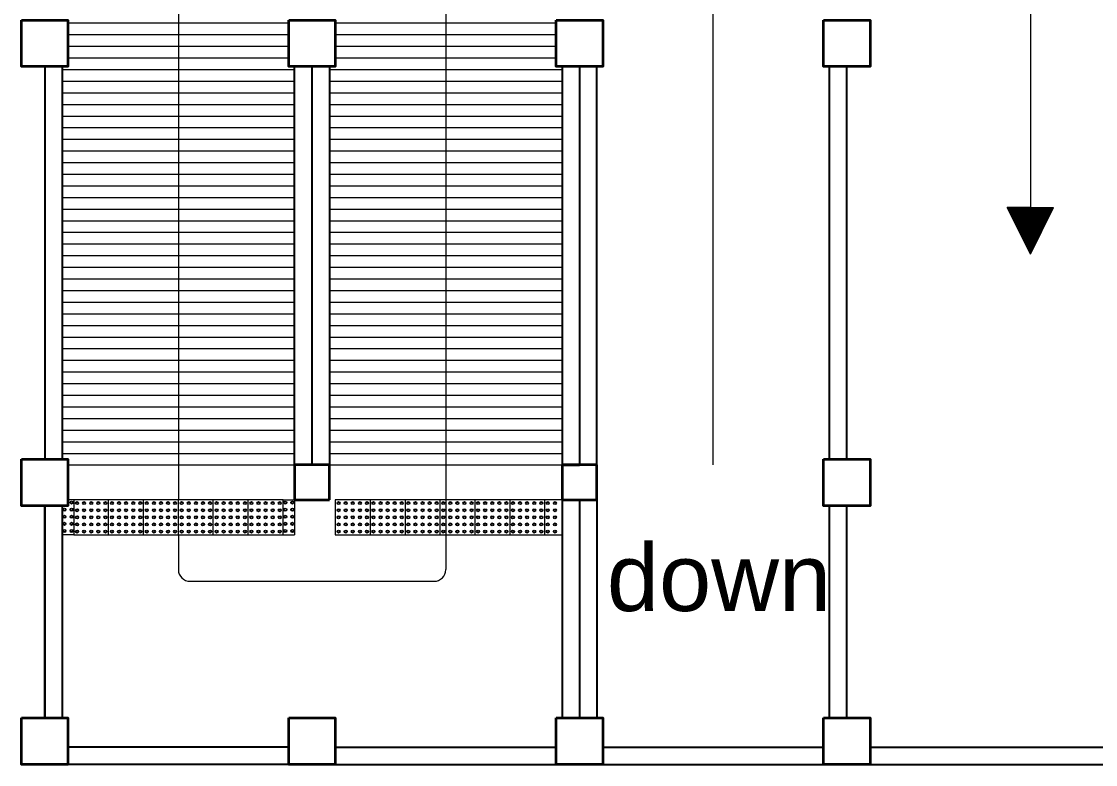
# Model space of a CAD drawing. Header units: millimetres. Extents: x 116 to 538, y 76 to 149.
# Drawn here: x 238.83 to 248.07, y 111.14 to 117.53 of the extents above; entities that cross this region are included whole.
import ezdxf

# ---------------------------------------------------------------- set-up
doc = ezdxf.new("R2010")
doc.units = ezdxf.units.MM
doc.header["$MEASUREMENT"] = 0
doc.styles.add('SWISSLT175', font='swissl.ttf', dxfattribs={"height": 0.175})

msp = doc.modelspace()

# ---------------------------------------------------------------- linework, layer by layer
at = {"color": 8, "lineweight": 9}
for p, q in [((240.178, 126.6145), (240.178, 113.4145)), ((244.778, 113.7145), (244.778, 126.6145)), ((242.478, 123.7987), (242.478, 112.8145)), ((247.5077, 123.246), (247.5077, 115.9282)), ((239.228, 117.5145), (241.128, 117.5145)), ((241.528, 117.5145), (243.428, 117.5145)), ((239.228, 117.4145), (241.128, 117.4145)), ((241.528, 117.4145), (243.428, 117.4145)), ((239.228, 117.3145), (241.128, 117.3145)), ((241.528, 117.3145), (243.428, 117.3145)), ((239.228, 117.2145), (241.128, 117.2145)), ((241.528, 117.2145), (243.428, 117.2145)), ((239.178, 117.1145), (241.178, 117.1145)), ((241.478, 117.1145), (243.478, 117.1145)), ((239.178, 117.0145), (241.178, 117.0145)), ((241.478, 117.0145), (243.478, 117.0145)), ((239.178, 116.9145), (241.178, 116.9145)), ((241.478, 116.9145), (243.478, 116.9145)), ((239.178, 116.8145), (241.178, 116.8145)), ((241.478, 116.8145), (243.478, 116.8145)), ((239.178, 116.7145), (241.178, 116.7145)), ((241.478, 116.7145), (243.478, 116.7145)), ((239.178, 116.6145), (241.178, 116.6145)), ((241.478, 116.6145), (243.478, 116.6145)), ((239.178, 116.5145), (241.178, 116.5145)), ((241.478, 116.5145), (243.478, 116.5145)), ((239.178, 116.4145), (241.178, 116.4145)), ((241.478, 116.4145), (243.478, 116.4145)), ((239.178, 116.3145), (241.178, 116.3145)), ((241.478, 116.3145), (243.478, 116.3145)), ((239.178, 116.2145), (241.178, 116.2145)), ((241.478, 116.2145), (243.478, 116.2145)), ((239.178, 116.1145), (241.178, 116.1145)), ((241.478, 116.1145), (243.478, 116.1145)), ((239.178, 116.0145), (241.178, 116.0145)), ((241.478, 116.0145), (243.478, 116.0145)), ((239.178, 115.9145), (241.178, 115.9145)), ((241.478, 115.9145), (243.478, 115.9145)), ((247.5077, 115.9282), (247.3077, 115.9282)), ((247.5077, 115.5282), (247.3077, 115.9282)), ((247.5077, 115.9182), (247.3127, 115.9182)), ((247.5077, 115.9082), (247.3177, 115.9082)), ((247.5077, 115.8982), (247.3227, 115.8982)), ((247.5077, 115.8882), (247.3277, 115.8882)), ((247.5077, 115.8782), (247.3327, 115.8782)), ((247.5077, 115.8682), (247.3377, 115.8682)), ((247.5077, 115.9282), (247.7077, 115.9282)), ((247.5077, 115.5282), (247.7077, 115.9282)), ((247.5077, 115.9182), (247.7027, 115.9182)), ((247.5077, 115.9082), (247.6977, 115.9082)), ((247.6927, 115.8982), (247.5077, 115.8982)), ((247.6877, 115.8882), (247.5077, 115.8882)), ((247.6827, 115.8782), (247.5077, 115.8782)), ((247.6777, 115.8682), (247.5077, 115.8682)), ((239.178, 115.8145), (241.178, 115.8145)), ((241.478, 115.8145), (243.478, 115.8145)), ((247.5077, 115.8582), (247.3427, 115.8582)), ((247.5077, 115.8482), (247.3477, 115.8482)), ((247.5077, 115.8382), (247.3527, 115.8382)), ((247.5077, 115.8382), (247.3527, 115.8382)), ((247.5077, 115.8282), (247.3577, 115.8282)), ((247.5077, 115.8182), (247.3627, 115.8182)), ((247.5077, 115.8082), (247.3677, 115.8082)), ((247.5077, 115.7982), (247.3727, 115.7982)), ((247.5077, 115.7882), (247.3777, 115.7882)), ((247.5077, 115.7782), (247.3827, 115.7782)), ((247.6727, 115.8582), (247.5077, 115.8582)), ((247.6677, 115.8482), (247.5077, 115.8482)), ((247.6627, 115.8382), (247.5077, 115.8382)), ((247.6627, 115.8382), (247.5077, 115.8382)), ((247.6577, 115.8282), (247.5077, 115.8282)), ((247.6527, 115.8182), (247.5077, 115.8182)), ((247.6477, 115.8082), (247.5077, 115.8082)), ((247.6427, 115.7982), (247.5077, 115.7982)), ((247.6377, 115.7882), (247.5077, 115.7882)), ((247.6327, 115.7782), (247.5077, 115.7782)), ((239.178, 115.7145), (241.178, 115.7145)), ((241.478, 115.7145), (243.478, 115.7145)), ((247.5077, 115.7682), (247.3877, 115.7682)), ((247.5077, 115.7582), (247.3927, 115.7582)), ((247.5077, 115.7482), (247.3977, 115.7482)), ((247.5077, 115.7382), (247.4027, 115.7382)), ((247.5077, 115.7282), (247.4077, 115.7282)), ((247.5077, 115.7182), (247.4127, 115.7182)), ((247.5077, 115.7082), (247.4177, 115.7082)), ((247.5077, 115.6982), (247.4227, 115.6982)), ((247.5077, 115.6882), (247.4277, 115.6882)), ((247.6277, 115.7682), (247.5077, 115.7682)), ((247.6227, 115.7582), (247.5077, 115.7582)), ((247.6177, 115.7482), (247.5077, 115.7482)), ((247.6127, 115.7382), (247.5077, 115.7382)), ((247.6077, 115.7282), (247.5077, 115.7282)), ((247.6027, 115.7182), (247.5077, 115.7182)), ((247.5977, 115.7082), (247.5077, 115.7082)), ((247.5927, 115.6982), (247.5077, 115.6982)), ((247.5877, 115.6882), (247.5077, 115.6882)), ((239.178, 115.6145), (241.178, 115.6145)), ((241.478, 115.6145), (243.478, 115.6145)), ((247.5077, 115.6782), (247.4327, 115.6782)), ((247.5077, 115.6682), (247.4377, 115.6682)), ((247.5077, 115.6582), (247.4427, 115.6582)), ((247.5077, 115.6482), (247.4477, 115.6482)), ((247.5077, 115.6382), (247.4527, 115.6382)), ((247.5077, 115.6282), (247.4577, 115.6282)), ((247.5077, 115.6182), (247.4627, 115.6182)), ((247.5077, 115.6082), (247.4677, 115.6082)), ((247.5077, 115.5982), (247.4727, 115.5982)), ((247.5827, 115.6782), (247.5077, 115.6782)), ((247.5777, 115.6682), (247.5077, 115.6682)), ((247.5727, 115.6582), (247.5077, 115.6582)), ((247.5677, 115.6482), (247.5077, 115.6482)), ((247.5627, 115.6382), (247.5077, 115.6382)), ((247.5577, 115.6282), (247.5077, 115.6282)), ((247.5527, 115.6182), (247.5077, 115.6182)), ((247.5477, 115.6082), (247.5077, 115.6082)), ((247.5427, 115.5982), (247.5077, 115.5982)), ((239.178, 115.5145), (241.178, 115.5145)), ((241.478, 115.5145), (243.478, 115.5145)), ((247.5077, 115.5882), (247.4777, 115.5882)), ((247.5077, 115.5782), (247.4827, 115.5782)), ((247.5077, 115.5682), (247.4877, 115.5682)), ((247.5077, 115.5582), (247.4927, 115.5582)), ((247.5077, 115.5482), (247.4977, 115.5482)), ((247.5077, 115.5382), (247.5027, 115.5382)), ((247.5377, 115.5882), (247.5077, 115.5882)), ((247.5327, 115.5782), (247.5077, 115.5782)), ((247.5277, 115.5682), (247.5077, 115.5682)), ((247.5227, 115.5582), (247.5077, 115.5582)), ((247.5177, 115.5482), (247.5077, 115.5482)), ((247.5127, 115.5382), (247.5077, 115.5382)), ((239.178, 115.4145), (241.178, 115.4145)), ((241.478, 115.4145), (243.478, 115.4145)), ((239.178, 115.3145), (241.178, 115.3145)), ((241.478, 115.3145), (243.478, 115.3145)), ((239.178, 115.2145), (241.178, 115.2145)), ((241.478, 115.2145), (243.478, 115.2145)), ((239.178, 115.1145), (241.178, 115.1145)), ((241.478, 115.1145), (243.478, 115.1145)), ((239.178, 115.0145), (241.178, 115.0145)), ((241.478, 115.0145), (243.478, 115.0145)), ((239.178, 114.9145), (241.178, 114.9145)), ((241.478, 114.9145), (243.478, 114.9145)), ((239.178, 114.8145), (241.178, 114.8145)), ((241.478, 114.8145), (243.478, 114.8145)), ((239.178, 114.7145), (241.178, 114.7145)), ((241.478, 114.7145), (243.478, 114.7145)), ((239.178, 114.6145), (241.178, 114.6145)), ((241.478, 114.6145), (243.478, 114.6145)), ((239.178, 114.5145), (241.178, 114.5145)), ((241.478, 114.5145), (243.478, 114.5145)), ((239.178, 114.4145), (241.178, 114.4145)), ((241.478, 114.4145), (243.478, 114.4145)), ((239.178, 114.3145), (241.178, 114.3145)), ((241.478, 114.3145), (243.478, 114.3145)), ((239.178, 114.2145), (241.178, 114.2145)), ((241.478, 114.2145), (243.478, 114.2145)), ((239.178, 114.1145), (241.178, 114.1145)), ((241.478, 114.1145), (243.478, 114.1145)), ((239.178, 114.0145), (241.178, 114.0145)), ((241.478, 114.0145), (243.478, 114.0145)), ((239.178, 113.9145), (241.178, 113.9145)), ((241.478, 113.9145), (243.478, 113.9145)), ((239.178, 113.8145), (241.178, 113.8145)), ((241.478, 113.8145), (243.478, 113.8145)), ((239.228, 113.7145), (241.178, 113.7145)), ((241.478, 113.7145), (243.478, 113.7145)), ((239.278, 113.4145), (239.228, 113.4145)), ((239.578, 113.4145), (239.278, 113.4145)), ((239.278, 113.4145), (239.278, 113.1145)), ((239.578, 113.1145), (239.578, 113.4145)), ((239.878, 113.4145), (239.578, 113.4145)), ((239.878, 113.1145), (239.878, 113.4145)), ((240.178, 113.4145), (239.878, 113.4145)), ((240.178, 113.1145), (240.178, 113.4145)), ((240.478, 113.4145), (240.178, 113.4145)), ((240.478, 113.1145), (240.478, 113.4145)), ((240.778, 113.4145), (240.478, 113.4145)), ((240.778, 113.1145), (240.778, 113.4145)), ((241.078, 113.4145), (240.778, 113.4145)), ((241.078, 113.1145), (241.078, 113.4145)), ((241.078, 113.4145), (241.178, 113.4145)), ((241.178, 113.4145), (241.178, 113.1145)), ((241.828, 113.4145), (241.528, 113.4145)), ((241.528, 113.4145), (241.528, 113.1145)), ((242.128, 113.4145), (241.828, 113.4145)), ((241.828, 113.4145), (241.828, 113.1145)), ((242.428, 113.4145), (242.128, 113.4145)), ((242.128, 113.4145), (242.128, 113.1145)), ((242.728, 113.4145), (242.428, 113.4145)), ((242.428, 113.4145), (242.428, 113.1145)), ((243.028, 113.4145), (242.728, 113.4145)), ((242.728, 113.4145), (242.728, 113.1145)), ((243.328, 113.4145), (243.028, 113.4145)), ((243.028, 113.4145), (243.028, 113.1145)), ((243.628, 113.4145), (243.328, 113.4145)), ((243.328, 113.4145), (243.328, 113.1145)), ((239.278, 113.1145), (239.178, 113.1145)), ((239.278, 113.1145), (239.578, 113.1145)), ((239.578, 113.1145), (239.878, 113.1145)), ((239.878, 113.1145), (240.178, 113.1145)), ((240.178, 113.1145), (240.478, 113.1145)), ((240.178, 113.1145), (240.178, 112.8145)), ((240.478, 113.1145), (240.778, 113.1145)), ((240.778, 113.1145), (241.078, 113.1145)), ((241.078, 113.1145), (241.178, 113.1145)), ((241.528, 113.1145), (241.828, 113.1145)), ((241.828, 113.1145), (242.128, 113.1145)), ((242.128, 113.1145), (242.428, 113.1145)), ((242.428, 113.1145), (242.728, 113.1145)), ((242.728, 113.1145), (243.028, 113.1145)), ((243.028, 113.1145), (243.328, 113.1145)), ((243.328, 113.1145), (243.478, 113.1145)), ((240.278, 112.7145), (242.378, 112.7145))]:
    msp.add_line(p, q, dxfattribs=at)
at = {"color": 8, "lineweight": 25}
for p, q in [((239.028, 117.1395), (239.028, 113.7645)), ((239.178, 117.1395), (239.178, 113.7645)), ((241.178, 113.7145), (241.178, 117.1395)), ((241.328, 113.7145), (241.328, 117.1395)), ((241.478, 117.1395), (241.478, 113.7145)), ((243.478, 117.1395), (243.478, 113.7145)), ((243.628, 117.1395), (243.628, 113.7145)), ((243.778, 113.7145), (243.778, 117.1395)), ((245.778, 113.7645), (245.778, 117.1395)), ((245.928, 113.7645), (245.928, 117.1395)), ((243.478, 113.7145), (243.478, 111.5395)), ((243.778, 113.7145), (243.778, 111.5395)), ((243.628, 113.4145), (243.628, 111.5395)), ((239.028, 111.5395), (239.028, 113.3645)), ((239.028, 113.3645), (239.028, 111.5395)), ((239.178, 113.3645), (239.178, 111.5395)), ((245.778, 111.5395), (245.778, 113.3645)), ((245.928, 111.5395), (245.928, 113.3645)), ((241.128, 111.2895), (239.228, 111.2895)), ((241.528, 111.2895), (243.428, 111.2895)), ((243.828, 111.2895), (245.728, 111.2895)), ((246.128, 111.2895), (249.128, 111.2895)), ((241.128, 111.1395), (239.228, 111.1395)), ((241.528, 111.1395), (245.728, 111.1395)), ((246.128, 111.1395), (249.128, 111.1395))]:
    msp.add_line(p, q, dxfattribs=at)
at = {"color": 8, "lineweight": 35}
for p, q in [((241.178, 113.7145), (241.178, 113.4145)), ((241.478, 113.7145), (241.178, 113.7145)), ((241.178, 113.7145), (241.178, 113.4145)), ((241.478, 113.4145), (241.478, 113.7145)), ((241.478, 113.4145), (241.478, 113.7145)), ((243.478, 113.7145), (243.628, 113.7145)), ((243.478, 113.7145), (243.478, 113.4145)), ((243.778, 113.7145), (243.478, 113.7145)), ((243.478, 113.7145), (243.478, 113.4145)), ((243.778, 113.4145), (243.778, 113.7145)), ((243.778, 113.4145), (243.778, 113.7145)), ((241.178, 113.4145), (241.478, 113.4145)), ((243.478, 113.4145), (243.778, 113.4145)), ((243.478, 113.4145), (243.778, 113.4145))]:
    msp.add_line(p, q, dxfattribs=at)
for points in [[(238.828, 117.5395), (239.228, 117.5395), (239.228, 117.1395), (238.828, 117.1395)], [(241.128, 117.5395), (241.528, 117.5395), (241.528, 117.1395), (241.128, 117.1395)], [(243.428, 117.5395), (243.828, 117.5395), (243.828, 117.1395), (243.428, 117.1395)], [(245.728, 117.5395), (246.128, 117.5395), (246.128, 117.1395), (245.728, 117.1395)], [(238.828, 113.7645), (239.228, 113.7645), (239.228, 113.3645), (238.828, 113.3645)], [(245.728, 113.7645), (246.128, 113.7645), (246.128, 113.3645), (245.728, 113.3645)], [(238.828, 111.5395), (239.228, 111.5395), (239.228, 111.1395), (238.828, 111.1395)], [(241.128, 111.5395), (241.528, 111.5395), (241.528, 111.1395), (241.128, 111.1395)], [(243.428, 111.5395), (243.828, 111.5395), (243.828, 111.1395), (243.428, 111.1395)], [(245.728, 111.5395), (246.128, 111.5395), (246.128, 111.1395), (245.728, 111.1395)]]:
    msp.add_lwpolyline(points, close=True, dxfattribs=at)
at = {"color": 8, "lineweight": 9}
for centre, radius in [((239.2585, 113.3915), 0.013), ((239.2585, 113.3915), 0.009), ((239.306, 113.3865), 0.013), ((239.306, 113.3865), 0.009), ((239.367, 113.3865), 0.013), ((239.367, 113.3865), 0.009), ((239.428, 113.3865), 0.013), ((239.428, 113.3865), 0.009), ((239.489, 113.3865), 0.013), ((239.489, 113.3865), 0.009), ((239.55, 113.3865), 0.013), ((239.55, 113.3865), 0.009), ((239.606, 113.3865), 0.013), ((239.606, 113.3865), 0.009), ((239.667, 113.3865), 0.013), ((239.667, 113.3865), 0.009), ((239.728, 113.3865), 0.013), ((239.728, 113.3865), 0.009), ((239.789, 113.3865), 0.013), ((239.789, 113.3865), 0.009), ((239.85, 113.3865), 0.013), ((239.85, 113.3865), 0.009), ((239.906, 113.3865), 0.013), ((239.906, 113.3865), 0.009), ((239.967, 113.3865), 0.013), ((239.967, 113.3865), 0.009), ((240.028, 113.3865), 0.013), ((240.028, 113.3865), 0.009), ((240.089, 113.3865), 0.013), ((240.089, 113.3865), 0.009), ((240.15, 113.3865), 0.013), ((240.15, 113.3865), 0.009), ((240.206, 113.3865), 0.013), ((240.206, 113.3865), 0.009), ((240.267, 113.3865), 0.013), ((240.267, 113.3865), 0.009), ((240.328, 113.3865), 0.013), ((240.328, 113.3865), 0.009), ((240.389, 113.3865), 0.013), ((240.389, 113.3865), 0.009), ((240.45, 113.3865), 0.013), ((240.45, 113.3865), 0.009), ((240.506, 113.3865), 0.013), ((240.506, 113.3865), 0.009), ((240.567, 113.3865), 0.013), ((240.567, 113.3865), 0.009), ((240.628, 113.3865), 0.013), ((240.628, 113.3865), 0.009), ((240.689, 113.3865), 0.013), ((240.689, 113.3865), 0.009), ((240.75, 113.3865), 0.013), ((240.75, 113.3865), 0.009), ((240.806, 113.3865), 0.013), ((240.806, 113.3865), 0.009), ((240.867, 113.3865), 0.013), ((240.867, 113.3865), 0.009), ((240.928, 113.3865), 0.013), ((240.928, 113.3865), 0.009), ((240.989, 113.3865), 0.013), ((240.989, 113.3865), 0.009), ((241.05, 113.3865), 0.013), ((241.05, 113.3865), 0.009), ((241.0975, 113.3915), 0.013), ((241.0975, 113.3915), 0.009), ((241.1585, 113.3915), 0.013), ((241.1585, 113.3915), 0.009), ((241.556, 113.3865), 0.013), ((241.556, 113.3865), 0.009), ((241.617, 113.3865), 0.013), ((241.617, 113.3865), 0.009), ((241.678, 113.3865), 0.013), ((241.678, 113.3865), 0.009), ((241.739, 113.3865), 0.013), ((241.739, 113.3865), 0.009), ((241.8, 113.3865), 0.013), ((241.8, 113.3865), 0.009), ((241.856, 113.3865), 0.013), ((241.856, 113.3865), 0.009), ((241.917, 113.3865), 0.013), ((241.917, 113.3865), 0.009), ((241.978, 113.3865), 0.013), ((241.978, 113.3865), 0.009), ((242.039, 113.3865), 0.013), ((242.039, 113.3865), 0.009), ((242.1, 113.3865), 0.013), ((242.1, 113.3865), 0.009), ((242.156, 113.3865), 0.013), ((242.156, 113.3865), 0.009), ((242.217, 113.3865), 0.013), ((242.217, 113.3865), 0.009), ((242.278, 113.3865), 0.013), ((242.278, 113.3865), 0.009), ((242.339, 113.3865), 0.013), ((242.339, 113.3865), 0.009), ((242.4, 113.3865), 0.013), ((242.4, 113.3865), 0.009), ((242.456, 113.3865), 0.013), ((242.456, 113.3865), 0.009), ((242.517, 113.3865), 0.013), ((242.517, 113.3865), 0.009), ((242.578, 113.3865), 0.013), ((242.578, 113.3865), 0.009), ((242.639, 113.3865), 0.013), ((242.639, 113.3865), 0.009), ((242.7, 113.3865), 0.013), ((242.7, 113.3865), 0.009), ((242.756, 113.3865), 0.013), ((242.756, 113.3865), 0.009), ((242.817, 113.3865), 0.013), ((242.817, 113.3865), 0.009), ((242.878, 113.3865), 0.013), ((242.878, 113.3865), 0.009), ((242.939, 113.3865), 0.013), ((242.939, 113.3865), 0.009), ((243, 113.3865), 0.013), ((243, 113.3865), 0.009), ((243.056, 113.3865), 0.013), ((243.056, 113.3865), 0.009), ((243.117, 113.3865), 0.013), ((243.117, 113.3865), 0.009), ((243.178, 113.3865), 0.013), ((243.178, 113.3865), 0.009), ((243.239, 113.3865), 0.013), ((243.239, 113.3865), 0.009), ((243.3, 113.3865), 0.013), ((243.3, 113.3865), 0.009), ((243.356, 113.3865), 0.013), ((243.356, 113.3865), 0.009), ((243.417, 113.3865), 0.013), ((243.417, 113.3865), 0.009), ((239.1975, 113.3305), 0.013), ((239.1975, 113.2695), 0.013), ((239.1975, 113.3305), 0.009), ((239.2585, 113.3305), 0.013), ((239.2585, 113.2695), 0.013), ((239.2585, 113.3305), 0.009), ((239.306, 113.3255), 0.013), ((239.306, 113.3255), 0.009), ((239.367, 113.3255), 0.013), ((239.367, 113.3255), 0.009), ((239.428, 113.3255), 0.013), ((239.428, 113.3255), 0.009), ((239.489, 113.3255), 0.013), ((239.489, 113.3255), 0.009), ((239.55, 113.3255), 0.013), ((239.55, 113.3255), 0.009), ((239.606, 113.3255), 0.013), ((239.606, 113.3255), 0.009), ((239.667, 113.3255), 0.013), ((239.667, 113.3255), 0.009), ((239.728, 113.3255), 0.013), ((239.728, 113.3255), 0.009), ((239.789, 113.3255), 0.013), ((239.789, 113.3255), 0.009), ((239.85, 113.3255), 0.013), ((239.85, 113.3255), 0.009), ((239.906, 113.3255), 0.013), ((239.906, 113.3255), 0.009), ((239.967, 113.3255), 0.013), ((239.967, 113.3255), 0.009), ((240.028, 113.3255), 0.013), ((240.028, 113.3255), 0.009), ((240.089, 113.3255), 0.013), ((240.089, 113.3255), 0.009), ((240.15, 113.3255), 0.013), ((240.15, 113.3255), 0.009), ((240.206, 113.3255), 0.013), ((240.206, 113.3255), 0.009), ((240.267, 113.3255), 0.013), ((240.267, 113.3255), 0.009), ((240.328, 113.3255), 0.013), ((240.328, 113.3255), 0.009), ((240.389, 113.3255), 0.013), ((240.389, 113.3255), 0.009), ((240.45, 113.3255), 0.013), ((240.45, 113.3255), 0.009), ((240.506, 113.3255), 0.013), ((240.506, 113.3255), 0.009), ((240.567, 113.3255), 0.013), ((240.567, 113.3255), 0.009), ((240.628, 113.3255), 0.013), ((240.628, 113.3255), 0.009), ((240.689, 113.3255), 0.013), ((240.689, 113.3255), 0.009), ((240.75, 113.3255), 0.013), ((240.75, 113.3255), 0.009), ((240.806, 113.3255), 0.013), ((240.806, 113.3255), 0.009), ((240.867, 113.3255), 0.013), ((240.867, 113.3255), 0.009), ((240.928, 113.3255), 0.013), ((240.928, 113.3255), 0.009), ((240.989, 113.3255), 0.013), ((240.989, 113.3255), 0.009), ((241.05, 113.3255), 0.013), ((241.05, 113.3255), 0.009), ((241.0975, 113.3305), 0.013), ((241.0975, 113.2695), 0.013), ((241.0975, 113.3305), 0.009), ((241.1585, 113.3305), 0.013), ((241.1585, 113.2695), 0.013), ((241.1585, 113.3305), 0.009), ((241.556, 113.3255), 0.013), ((241.556, 113.3255), 0.009), ((241.617, 113.3255), 0.013), ((241.617, 113.3255), 0.009), ((241.678, 113.3255), 0.013), ((241.678, 113.3255), 0.009), ((241.739, 113.3255), 0.013), ((241.739, 113.3255), 0.009), ((241.8, 113.3255), 0.013), ((241.8, 113.3255), 0.009), ((241.856, 113.3255), 0.013), ((241.856, 113.3255), 0.009), ((241.917, 113.3255), 0.013), ((241.917, 113.3255), 0.009), ((241.978, 113.3255), 0.013), ((241.978, 113.3255), 0.009), ((242.039, 113.3255), 0.013), ((242.039, 113.3255), 0.009), ((242.1, 113.3255), 0.013), ((242.1, 113.3255), 0.009), ((242.156, 113.3255), 0.013), ((242.156, 113.3255), 0.009), ((242.217, 113.3255), 0.013), ((242.217, 113.3255), 0.009), ((242.278, 113.3255), 0.013), ((242.278, 113.3255), 0.009), ((242.339, 113.3255), 0.013), ((242.339, 113.3255), 0.009), ((242.4, 113.3255), 0.013), ((242.4, 113.3255), 0.009), ((242.456, 113.3255), 0.013), ((242.456, 113.3255), 0.009), ((242.517, 113.3255), 0.013), ((242.517, 113.3255), 0.009), ((242.578, 113.3255), 0.013), ((242.578, 113.3255), 0.009), ((242.639, 113.3255), 0.013), ((242.639, 113.3255), 0.009), ((242.7, 113.3255), 0.013), ((242.7, 113.3255), 0.009), ((242.756, 113.3255), 0.013), ((242.756, 113.3255), 0.009), ((242.817, 113.3255), 0.013), ((242.817, 113.3255), 0.009), ((242.878, 113.3255), 0.013), ((242.878, 113.3255), 0.009), ((242.939, 113.3255), 0.013), ((242.939, 113.3255), 0.009), ((243, 113.3255), 0.013), ((243, 113.3255), 0.009), ((243.056, 113.3255), 0.013), ((243.056, 113.3255), 0.009), ((243.117, 113.3255), 0.013), ((243.117, 113.3255), 0.009), ((243.178, 113.3255), 0.013), ((243.178, 113.3255), 0.009), ((243.239, 113.3255), 0.013), ((243.239, 113.3255), 0.009), ((243.3, 113.3255), 0.013), ((243.3, 113.3255), 0.009), ((243.356, 113.3255), 0.013), ((243.356, 113.3255), 0.009), ((243.417, 113.3255), 0.013), ((243.417, 113.3255), 0.009), ((239.1975, 113.2085), 0.013), ((239.1975, 113.2695), 0.009), ((239.1975, 113.2085), 0.009), ((239.2585, 113.2085), 0.013), ((239.2585, 113.2695), 0.009), ((239.2585, 113.2085), 0.009), ((239.306, 113.2645), 0.013), ((239.306, 113.2035), 0.013), ((239.306, 113.2645), 0.009), ((239.306, 113.2035), 0.009), ((239.367, 113.2645), 0.013), ((239.367, 113.2035), 0.013), ((239.367, 113.2645), 0.009), ((239.367, 113.2035), 0.009), ((239.428, 113.2645), 0.013), ((239.428, 113.2035), 0.013), ((239.428, 113.2645), 0.009), ((239.428, 113.2035), 0.009), ((239.489, 113.2645), 0.013), ((239.489, 113.2035), 0.013), ((239.489, 113.2645), 0.009), ((239.489, 113.2035), 0.009), ((239.55, 113.2645), 0.013), ((239.55, 113.2035), 0.013), ((239.55, 113.2645), 0.009), ((239.55, 113.2035), 0.009), ((239.606, 113.2645), 0.013), ((239.606, 113.2035), 0.013), ((239.606, 113.2645), 0.009), ((239.606, 113.2035), 0.009), ((239.667, 113.2645), 0.013), ((239.667, 113.2035), 0.013), ((239.667, 113.2645), 0.009), ((239.667, 113.2035), 0.009), ((239.728, 113.2645), 0.013), ((239.728, 113.2035), 0.013), ((239.728, 113.2645), 0.009), ((239.728, 113.2035), 0.009), ((239.789, 113.2645), 0.013), ((239.789, 113.2035), 0.013), ((239.789, 113.2645), 0.009), ((239.789, 113.2035), 0.009), ((239.85, 113.2645), 0.013), ((239.85, 113.2035), 0.013), ((239.85, 113.2645), 0.009), ((239.85, 113.2035), 0.009), ((239.906, 113.2645), 0.013), ((239.906, 113.2035), 0.013), ((239.906, 113.2645), 0.009), ((239.906, 113.2035), 0.009), ((239.967, 113.2645), 0.013), ((239.967, 113.2035), 0.013), ((239.967, 113.2645), 0.009), ((239.967, 113.2035), 0.009), ((240.028, 113.2645), 0.013), ((240.028, 113.2035), 0.013), ((240.028, 113.2645), 0.009), ((240.028, 113.2035), 0.009), ((240.089, 113.2645), 0.013), ((240.089, 113.2035), 0.013), ((240.089, 113.2645), 0.009), ((240.089, 113.2035), 0.009), ((240.15, 113.2645), 0.013), ((240.15, 113.2035), 0.013), ((240.15, 113.2645), 0.009), ((240.15, 113.2035), 0.009), ((240.206, 113.2645), 0.013), ((240.206, 113.2035), 0.013), ((240.206, 113.2645), 0.009), ((240.206, 113.2035), 0.009), ((240.267, 113.2645), 0.013), ((240.267, 113.2035), 0.013), ((240.267, 113.2645), 0.009), ((240.267, 113.2035), 0.009), ((240.328, 113.2645), 0.013), ((240.328, 113.2035), 0.013), ((240.328, 113.2645), 0.009), ((240.328, 113.2035), 0.009), ((240.389, 113.2645), 0.013), ((240.389, 113.2035), 0.013), ((240.389, 113.2645), 0.009), ((240.389, 113.2035), 0.009), ((240.45, 113.2645), 0.013), ((240.45, 113.2035), 0.013), ((240.45, 113.2645), 0.009), ((240.45, 113.2035), 0.009), ((240.506, 113.2645), 0.013), ((240.506, 113.2035), 0.013), ((240.506, 113.2645), 0.009), ((240.506, 113.2035), 0.009), ((240.567, 113.2645), 0.013), ((240.567, 113.2035), 0.013), ((240.567, 113.2645), 0.009), ((240.567, 113.2035), 0.009), ((240.628, 113.2645), 0.013), ((240.628, 113.2035), 0.013), ((240.628, 113.2645), 0.009), ((240.628, 113.2035), 0.009), ((240.689, 113.2645), 0.013), ((240.689, 113.2035), 0.013), ((240.689, 113.2645), 0.009), ((240.689, 113.2035), 0.009), ((240.75, 113.2645), 0.013), ((240.75, 113.2035), 0.013), ((240.75, 113.2645), 0.009), ((240.75, 113.2035), 0.009), ((240.806, 113.2645), 0.013), ((240.806, 113.2035), 0.013), ((240.806, 113.2645), 0.009), ((240.806, 113.2035), 0.009), ((240.867, 113.2645), 0.013), ((240.867, 113.2035), 0.013), ((240.867, 113.2645), 0.009), ((240.867, 113.2035), 0.009), ((240.928, 113.2645), 0.013), ((240.928, 113.2035), 0.013), ((240.928, 113.2645), 0.009), ((240.928, 113.2035), 0.009), ((240.989, 113.2645), 0.013), ((240.989, 113.2035), 0.013), ((240.989, 113.2645), 0.009), ((240.989, 113.2035), 0.009), ((241.05, 113.2645), 0.013), ((241.05, 113.2035), 0.013), ((241.05, 113.2645), 0.009), ((241.05, 113.2035), 0.009), ((241.0975, 113.2085), 0.013), ((241.0975, 113.2695), 0.009), ((241.0975, 113.2085), 0.009), ((241.1585, 113.2085), 0.013), ((241.1585, 113.2695), 0.009), ((241.1585, 113.2085), 0.009), ((241.556, 113.2645), 0.013), ((241.556, 113.2035), 0.013), ((241.556, 113.2645), 0.009), ((241.556, 113.2035), 0.009), ((241.617, 113.2645), 0.013), ((241.617, 113.2035), 0.013), ((241.617, 113.2645), 0.009), ((241.617, 113.2035), 0.009), ((241.678, 113.2645), 0.013), ((241.678, 113.2035), 0.013), ((241.678, 113.2645), 0.009), ((241.678, 113.2035), 0.009), ((241.739, 113.2645), 0.013), ((241.739, 113.2035), 0.013), ((241.739, 113.2645), 0.009), ((241.739, 113.2035), 0.009), ((241.8, 113.2645), 0.013), ((241.8, 113.2035), 0.013), ((241.8, 113.2645), 0.009), ((241.8, 113.2035), 0.009), ((241.856, 113.2645), 0.013), ((241.856, 113.2035), 0.013), ((241.856, 113.2645), 0.009), ((241.856, 113.2035), 0.009), ((241.917, 113.2645), 0.013), ((241.917, 113.2035), 0.013), ((241.917, 113.2645), 0.009), ((241.917, 113.2035), 0.009), ((241.978, 113.2645), 0.013), ((241.978, 113.2035), 0.013), ((241.978, 113.2645), 0.009), ((241.978, 113.2035), 0.009), ((242.039, 113.2645), 0.013), ((242.039, 113.2035), 0.013), ((242.039, 113.2645), 0.009), ((242.039, 113.2035), 0.009), ((242.1, 113.2645), 0.013), ((242.1, 113.2035), 0.013), ((242.1, 113.2645), 0.009), ((242.1, 113.2035), 0.009), ((242.156, 113.2645), 0.013), ((242.156, 113.2035), 0.013), ((242.156, 113.2645), 0.009), ((242.156, 113.2035), 0.009), ((242.217, 113.2645), 0.013), ((242.217, 113.2035), 0.013), ((242.217, 113.2645), 0.009), ((242.217, 113.2035), 0.009), ((242.278, 113.2645), 0.013), ((242.278, 113.2035), 0.013), ((242.278, 113.2645), 0.009), ((242.278, 113.2035), 0.009), ((242.339, 113.2645), 0.013), ((242.339, 113.2035), 0.013), ((242.339, 113.2645), 0.009), ((242.339, 113.2035), 0.009), ((242.4, 113.2645), 0.013), ((242.4, 113.2035), 0.013), ((242.4, 113.2645), 0.009), ((242.4, 113.2035), 0.009), ((242.456, 113.2645), 0.013), ((242.456, 113.2035), 0.013), ((242.456, 113.2645), 0.009), ((242.456, 113.2035), 0.009), ((242.517, 113.2645), 0.013), ((242.517, 113.2035), 0.013), ((242.517, 113.2645), 0.009), ((242.517, 113.2035), 0.009), ((242.578, 113.2645), 0.013), ((242.578, 113.2035), 0.013), ((242.578, 113.2645), 0.009), ((242.578, 113.2035), 0.009), ((242.639, 113.2645), 0.013), ((242.639, 113.2035), 0.013), ((242.639, 113.2645), 0.009), ((242.639, 113.2035), 0.009), ((242.7, 113.2645), 0.013), ((242.7, 113.2035), 0.013), ((242.7, 113.2645), 0.009), ((242.7, 113.2035), 0.009), ((242.756, 113.2645), 0.013), ((242.756, 113.2035), 0.013), ((242.756, 113.2645), 0.009), ((242.756, 113.2035), 0.009), ((242.817, 113.2645), 0.013), ((242.817, 113.2035), 0.013), ((242.817, 113.2645), 0.009), ((242.817, 113.2035), 0.009), ((242.878, 113.2645), 0.013), ((242.878, 113.2035), 0.013), ((242.878, 113.2645), 0.009), ((242.878, 113.2035), 0.009), ((242.939, 113.2645), 0.013), ((242.939, 113.2035), 0.013), ((242.939, 113.2645), 0.009), ((242.939, 113.2035), 0.009), ((243, 113.2645), 0.013), ((243, 113.2035), 0.013), ((243, 113.2645), 0.009), ((243, 113.2035), 0.009), ((243.056, 113.2645), 0.013), ((243.056, 113.2035), 0.013), ((243.056, 113.2645), 0.009), ((243.056, 113.2035), 0.009), ((243.117, 113.2645), 0.013), ((243.117, 113.2035), 0.013), ((243.117, 113.2645), 0.009), ((243.117, 113.2035), 0.009), ((243.178, 113.2645), 0.013), ((243.178, 113.2035), 0.013), ((243.178, 113.2645), 0.009), ((243.178, 113.2035), 0.009), ((243.239, 113.2645), 0.013), ((243.239, 113.2035), 0.013), ((243.239, 113.2645), 0.009), ((243.239, 113.2035), 0.009), ((243.3, 113.2645), 0.013), ((243.3, 113.2035), 0.013), ((243.3, 113.2645), 0.009), ((243.3, 113.2035), 0.009), ((243.356, 113.2645), 0.013), ((243.356, 113.2035), 0.013), ((243.356, 113.2645), 0.009), ((243.356, 113.2035), 0.009), ((243.417, 113.2645), 0.013), ((243.417, 113.2035), 0.013), ((243.417, 113.2645), 0.009), ((243.417, 113.2035), 0.009), ((239.1975, 113.1475), 0.013), ((239.1975, 113.1475), 0.009), ((239.2585, 113.1475), 0.013), ((239.2585, 113.1475), 0.009), ((239.306, 113.1425), 0.013), ((239.306, 113.1425), 0.009), ((239.367, 113.1425), 0.013), ((239.367, 113.1425), 0.009), ((239.428, 113.1425), 0.013), ((239.428, 113.1425), 0.009), ((239.489, 113.1425), 0.013), ((239.489, 113.1425), 0.009), ((239.55, 113.1425), 0.013), ((239.55, 113.1425), 0.009), ((239.606, 113.1425), 0.013), ((239.606, 113.1425), 0.009), ((239.667, 113.1425), 0.013), ((239.667, 113.1425), 0.009), ((239.728, 113.1425), 0.013), ((239.728, 113.1425), 0.009), ((239.789, 113.1425), 0.013), ((239.789, 113.1425), 0.009), ((239.85, 113.1425), 0.013), ((239.85, 113.1425), 0.009), ((239.906, 113.1425), 0.013), ((239.906, 113.1425), 0.009), ((239.967, 113.1425), 0.013), ((239.967, 113.1425), 0.009), ((240.028, 113.1425), 0.013), ((240.028, 113.1425), 0.009), ((240.089, 113.1425), 0.013), ((240.089, 113.1425), 0.009), ((240.15, 113.1425), 0.013), ((240.15, 113.1425), 0.009), ((240.206, 113.1425), 0.013), ((240.206, 113.1425), 0.009), ((240.267, 113.1425), 0.013), ((240.267, 113.1425), 0.009), ((240.328, 113.1425), 0.013), ((240.328, 113.1425), 0.009), ((240.389, 113.1425), 0.013), ((240.389, 113.1425), 0.009), ((240.45, 113.1425), 0.013), ((240.45, 113.1425), 0.009), ((240.506, 113.1425), 0.013), ((240.506, 113.1425), 0.009), ((240.567, 113.1425), 0.013), ((240.567, 113.1425), 0.009), ((240.628, 113.1425), 0.013), ((240.628, 113.1425), 0.009), ((240.689, 113.1425), 0.013), ((240.689, 113.1425), 0.009), ((240.75, 113.1425), 0.013), ((240.75, 113.1425), 0.009), ((240.806, 113.1425), 0.013), ((240.806, 113.1425), 0.009), ((240.867, 113.1425), 0.013), ((240.867, 113.1425), 0.009), ((240.928, 113.1425), 0.013), ((240.928, 113.1425), 0.009), ((240.989, 113.1425), 0.013), ((240.989, 113.1425), 0.009), ((241.05, 113.1425), 0.013), ((241.05, 113.1425), 0.009), ((241.0975, 113.1475), 0.013), ((241.0975, 113.1475), 0.009), ((241.1585, 113.1475), 0.013), ((241.1585, 113.1475), 0.009), ((241.556, 113.1425), 0.013), ((241.556, 113.1425), 0.009), ((241.617, 113.1425), 0.013), ((241.617, 113.1425), 0.009), ((241.678, 113.1425), 0.013), ((241.678, 113.1425), 0.009), ((241.739, 113.1425), 0.013), ((241.739, 113.1425), 0.009), ((241.8, 113.1425), 0.013), ((241.8, 113.1425), 0.009), ((241.856, 113.1425), 0.013), ((241.856, 113.1425), 0.009), ((241.917, 113.1425), 0.013), ((241.917, 113.1425), 0.009), ((241.978, 113.1425), 0.013), ((241.978, 113.1425), 0.009), ((242.039, 113.1425), 0.013), ((242.039, 113.1425), 0.009), ((242.1, 113.1425), 0.013), ((242.1, 113.1425), 0.009), ((242.156, 113.1425), 0.013), ((242.156, 113.1425), 0.009), ((242.217, 113.1425), 0.013), ((242.217, 113.1425), 0.009), ((242.278, 113.1425), 0.013), ((242.278, 113.1425), 0.009), ((242.339, 113.1425), 0.013), ((242.339, 113.1425), 0.009), ((242.4, 113.1425), 0.013), ((242.4, 113.1425), 0.009), ((242.456, 113.1425), 0.013), ((242.456, 113.1425), 0.009), ((242.517, 113.1425), 0.013), ((242.517, 113.1425), 0.009), ((242.578, 113.1425), 0.013), ((242.578, 113.1425), 0.009), ((242.639, 113.1425), 0.013), ((242.639, 113.1425), 0.009), ((242.7, 113.1425), 0.013), ((242.7, 113.1425), 0.009), ((242.756, 113.1425), 0.013), ((242.756, 113.1425), 0.009), ((242.817, 113.1425), 0.013), ((242.817, 113.1425), 0.009), ((242.878, 113.1425), 0.013), ((242.878, 113.1425), 0.009), ((242.939, 113.1425), 0.013), ((242.939, 113.1425), 0.009), ((243, 113.1425), 0.013), ((243, 113.1425), 0.009), ((243.056, 113.1425), 0.013), ((243.056, 113.1425), 0.009), ((243.117, 113.1425), 0.013), ((243.117, 113.1425), 0.009), ((243.178, 113.1425), 0.013), ((243.178, 113.1425), 0.009), ((243.239, 113.1425), 0.013), ((243.239, 113.1425), 0.009), ((243.3, 113.1425), 0.013), ((243.3, 113.1425), 0.009), ((243.356, 113.1425), 0.013), ((243.356, 113.1425), 0.009), ((243.417, 113.1425), 0.013), ((243.417, 113.1425), 0.009)]:
    msp.add_circle(centre, radius, dxfattribs=at)
for centre, start, end in [((240.278, 112.8145), 180, 270), ((242.378, 112.8145), 270, 0)]:
    msp.add_arc(centre, 0.1, start, end, dxfattribs=at)

# ---------------------------------------------------------------- texts
at = {"color": 8, "lineweight": -2, "ltscale": 0.4, "insert": (244.8287, 112.7438), "char_height": 0.57785, "width": 0.904674, "attachment_point": 5, "line_spacing_factor": 0.9, "style": 'SWISSLT175'}
msp.add_mtext('down', dxfattribs=at)

doc.saveas('drawing.dxf')
